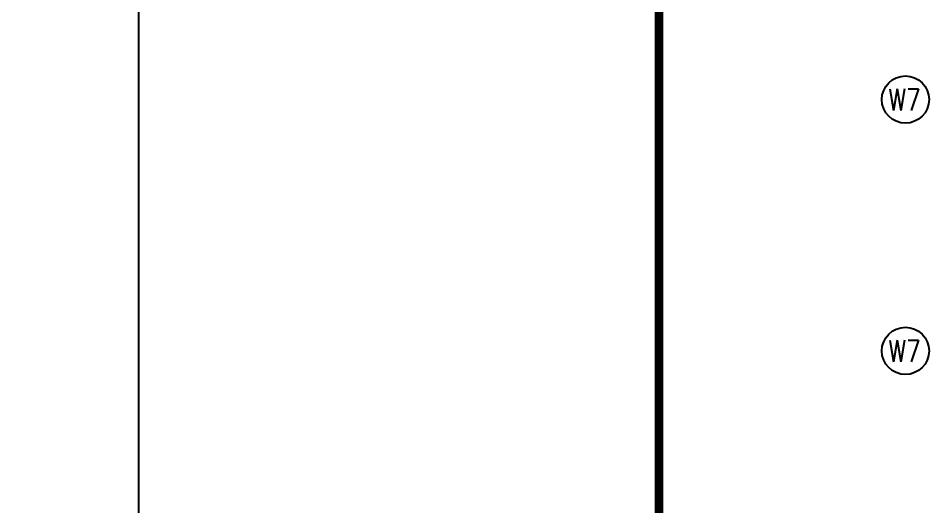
# Model space of a CAD drawing. Extents: x 2266480 to 2632177, y -858634 to -757244.
# Drawn here: x 2553651 to 2564299, y -796674 to -790985 of the extents above; entities that cross this region are included whole.
import ezdxf

# ---------------------------------------------------------------- set-up
doc = ezdxf.new("R2010")
doc.units = 0
doc.header["$LTSCALE"] = 10
doc.header["$MEASUREMENT"] = 0
for name, color, linetype in [('hatch', 7, 'CONTINUOUS'), ('PL', 5, 'CONTINUOUS'), ('WIN-T', 7, 'CONTINUOUS')]:
    doc.layers.add(name, color=color, linetype=linetype)
doc.styles.add('ROMANS', font='romans')

msp = doc.modelspace()

# ---------------------------------------------------------------- linework, layer by layer
at = {"layer": 'hatch', "color": 0}
msp.add_lwpolyline([(2558299.5, -790574.1), (2558299.5, -790574.1), (2558299.5, -790574.1), (2555049.5, -790574.1), (2555049.5, -838674.1), (2557299.5, -838674.1)], dxfattribs=at)
at = {"layer": 'PL', "color": 0, "ltscale": 2, "const_width": 100}
for points in [[(2490693.6, -847288.2), (2561112, -847288.2), (2561112, -757293.9), (2490693.6, -757293.9)], [(2561112, -847288.2), (2632127.2, -847288.2), (2632127.2, -757293.9), (2561112, -757293.9)]]:
    msp.add_lwpolyline(points, close=True, dxfattribs=at)
at = {"layer": 'WIN-T', "color": 0}
for centre in [(2563982, -791931.4), (2563982, -794859)]:
    msp.add_circle(centre, 275, dxfattribs=at)

# ---------------------------------------------------------------- texts
at = {"layer": 'WIN-T', "color": 0, "style": 'ROMANS', "width": 0.8}
for p in [(2563781.2, -792057.2), (2563781.2, -794984.8)]:
    msp.add_text('W7', height=250, dxfattribs=at).set_placement(p)

doc.saveas('drawing.dxf')
